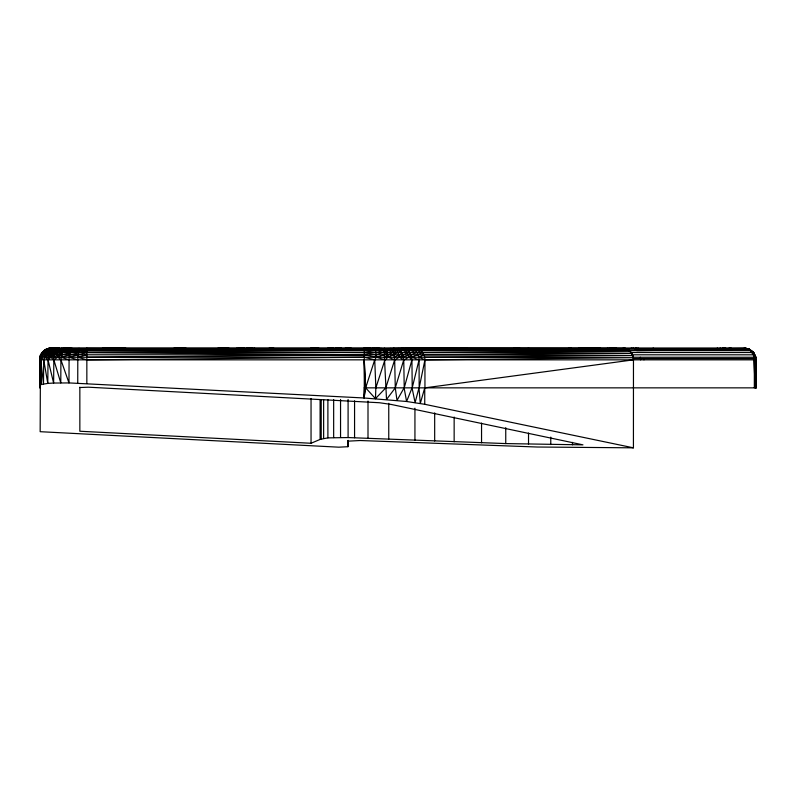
<?xml version="1.0" encoding="UTF-8"?>
<svg xmlns="http://www.w3.org/2000/svg" width="796" height="796" viewBox="0 0 796 796"><rect width="100%" height="100%" fill="white"/><g stroke="black" fill="none" stroke-linecap="round" stroke-linejoin="round"><path stroke-width="1.19" d="M625.348 348.399L414.835 348.17C397.99 348.061 381.105 348.996 364.279 348.459L72.456 348.459L69.958 352.558L69.093 357.245L68.973 382.916L364.1 397.98L406.597 401.492L424.746 404.298L633.427 447.83L633.467 359.842C633.596 354.18 629.328 348.2 623.338 348.17M77.739 383.135L77.799 357.245L79.51 348.459C68.297 349.116 56.148 351.474 48.029 359.842L47.78 383.403L41.093 384.518L40.158 385.314M77.739 359.842L69.093 357.245L86.844 352.558L364.279 354.777L376.399 357.245C384.319 355.434 390.746 350.588 398.637 348.459L402.308 352.558L403.751 359.842L395.284 387.851L386.518 399.473L384.179 352.558L382.259 348.459L374.418 348.17L375.682 350.708L376.399 357.245L374.727 359.842L365.653 387.851L364.1 397.98L364.1 387.851L756.2 387.851L756.19 359.842C755.981 353.693 750.389 348.837 744.479 348.17L749.384 349.225L753.623 352.529L755.752 357.255L755.961 387.851L755.106 357.255L749.305 349.225L744.469 348.17L51.342 348.17C45.133 348.001 39.014 353.344 39.8 359.842L39.8 387.851L40.198 362.27M348.19 440.367L347.942 446.705L338.827 447.183L40.158 431.691L40.457 357.245L424.696 357.245L632.78 355.613L423.95 354.777L41.322 354.777L40.457 357.245L43.491 383.921L43.72 359.842L45.054 357.245L52.337 352.558L65.949 348.459L62.327 352.558L60.914 359.842L68.973 382.916L53.621 383.055L48.029 359.842L48.277 357.245C54.904 351.583 63.859 348.947 72.456 348.459C64.158 346.509 52.795 348.937 53.839 359.842L53.621 383.055L47.78 383.403L43.72 359.842L41.621 357.245L41.322 354.777L45.243 350.2L51.83 348.17C45.84 348.648 41.541 354.071 41.064 359.842L41.093 384.518L40.158 359.842C40.049 353.613 45.611 348.091 51.83 348.17M364.737 387.851L364.279 359.842L365.653 387.851L375.463 398.647L375.851 387.851L374.727 359.842L364.279 357.245L86.844 359.842L77.799 357.245L86.844 354.777M364.618 387.851L364.1 397.98L365.135 387.851L364.279 359.842M51.471 348.17L48.616 348.419L51.471 348.17C46.864 347.981 43.203 351.066 40.924 354.807L39.8 359.842L40.049 387.851M633.069 358.558L754.28 358.558L755.384 359.842L755.314 387.851L753.494 352.529L749.384 349.225L744.529 348.17L749.185 349.225L753.623 352.529L755.902 357.255L632.83 357.245C632.123 352.578 627.576 347.952 623.109 348.28M49.083 348.419C43.8 349.524 39.78 354.439 39.8 359.842L756.19 359.842L755.822 387.851L755.802 380.538M42.705 352.558L42.457 354.777L57.441 348.459L60.247 348.459L55.511 349.325L41.621 357.245M47.541 349.225L46.168 349.225L48.954 348.419C43.76 349.703 39.502 354.708 39.8 359.842L40.497 354.807M414.835 348.17C420.825 348.23 425.054 354.19 424.945 359.842L419.174 387.851L419.054 359.842C419.034 355.165 416.656 350.001 411.96 348.459L407.433 349.325L405.761 348.459L388.15 357.245L384.936 359.842L375.851 387.851M40.357 357.683L43.462 351.703L49.511 348.399M48.277 357.245C49.133 351.951 53.889 347.414 59.471 348.17M65.013 348.17L53.78 350.708L50.576 357.245L53.839 359.842L61.551 354.777L86.844 349.325L364.279 350.708L376.01 352.558L390.746 348.459L393.572 352.558L394.677 359.842L385.801 387.851L375.463 398.647M40.367 356.439L40.924 354.807M570.075 348.28L569.24 348.28L571.379 348.28M79.849 387.184L79.849 431.233L311.047 443.272L320.38 439.302L320.38 399.691M348.19 441.153L360.09 440.526L537.39 447.024L633.427 447.83M754.28 358.558L755.106 357.255M46.765 349.325L45.621 350.708L55.571 348.459L50.178 348.459L52.715 348.17M45.282 350.877L46.815 349.225L50.745 348.379M49.82 349.225L50.626 348.419L48.566 348.956M384.846 357.245L387.851 354.777L400.02 349.325L403.482 348.459L406.487 350.708L409.124 357.245L411.93 359.842L412.219 387.851L419.054 359.842L411.731 357.245L410.199 352.558L407.433 349.325L406.487 350.708L394.557 357.245M45.173 350.548L46.815 349.225M79.849 387.523L88.416 387.194L379.413 402.736L391.135 404.428L582.961 444.855L505.749 443.581L348.091 437.561L327.892 437.88L320.38 439.302M384.249 348.17L386.737 350.708L388.15 357.245L394.677 359.842L407.681 352.558L408.945 350.708L417.084 348.459L627.288 349.086L46.168 349.225M63.401 348.459L60.476 350.708L57.919 357.245L60.914 359.842L60.785 382.886L53.839 359.842M600.582 348.28L578.592 348.25M54.038 357.245L62.327 352.558L86.844 348.459L364.279 349.325L375.682 350.708L385.145 348.459M43.87 350.618L46.536 349.225M403.582 357.245L408.567 354.777L410.199 352.558L419.223 349.325L629.059 350.2L44.556 350.708L43.81 352.558L57.441 348.459M393.473 348.17C397.552 348.847 398.627 353.792 399.164 357.245L403.751 359.842L409.124 357.245L411.144 354.777L421.144 350.708L630.611 351.703L422.746 352.558L42.387 352.529M55.302 348.17C50.218 348.19 45.999 352.399 45.054 357.245L48.029 359.842M49.044 348.956L50.825 348.429M394.776 348.459L376.249 354.777L364.279 352.558L86.844 350.708L61.073 357.245L68.983 359.842M47.979 348.956L50.317 348.429M652.919 348.28L653.436 348.17M717.077 348.28L717.594 348.17M340.101 348.17L339.574 348.28L341.564 348.17M429.273 348.17L428.745 348.28L430.726 348.17M518.206 348.17L517.679 348.28L519.669 348.17M632.87 348.28L633.457 348.17M569.787 348.17L568.643 348.28M246.481 348.28L247.128 348.17M254.033 348.28L254.68 348.17M335.415 348.28L336.061 348.17M424.586 348.28L425.233 348.17M513.519 348.28L514.166 348.17M607.278 348.28L607.925 348.17M52.964 348.459L47.77 349.325L49.233 348.459L746.32 348.419L748.966 349.225L752.956 352.529L753.354 354.807L755.752 357.255L753.494 352.529L749.305 349.225L744.529 348.17L749.305 349.225L627.198 349.225M719.833 348.28L720.539 348.17M635.467 348.28L636.223 348.17M247.646 348.28L248.451 348.17M252.024 348.28L252.839 348.17M336.579 348.28L337.395 348.17M425.751 348.28L426.566 348.17M514.684 348.28L515.5 348.17M609.696 348.28L610.512 348.17M50.148 348.29L51.024 348.17M722.062 348.28L722.927 348.17M633.467 359.842L424.945 387.851L424.945 359.842L418.825 357.245L423.95 354.777L631.865 353.533L422.746 352.558L411.731 357.245L411.93 359.842L404.229 387.851L403.751 359.842M339.733 348.17L338.191 348.28L339.225 348.17M428.905 348.17L427.353 348.28L428.397 348.17M517.838 348.17L516.296 348.28L517.33 348.17M637.497 348.28L638.402 348.17M722.678 348.28L723.574 348.17M248.521 348.28L249.456 348.17M250.511 348.28L251.446 348.17M337.454 348.28L338.39 348.17M426.626 348.28L427.561 348.17M515.559 348.28L516.505 348.17M611.517 348.28L612.462 348.17M723.663 348.28L724.629 348.17M724.042 348.28L725.037 348.17M249.068 348.28L250.083 348.17M250.581 348.17L249.586 348.17M338.001 348.28L339.016 348.17M427.173 348.28L428.188 348.17M516.107 348.28L517.121 348.17M612.651 348.28L613.666 348.17M724.549 348.28L725.584 348.17M249.248 348.28L250.292 348.17M613.039 348.28L614.98 348.28M724.678 348.28L725.723 348.17M613.537 348.22L614.074 348.17M224.213 348.27L228.969 348.24M728.798 348.27L731.245 348.17M310.549 348.26L318.888 348.24M269.078 348.25L273.864 348.24M173.896 348.26L186.095 348.25M345.175 348.24L351.135 348.17M636.72 350.618L748.439 349.225L753.494 352.529M217.905 348.25L226.512 348.17M424.945 359.842L633.298 357.683L424.696 357.245M422.756 348.25L436.367 348.28M86.844 357.245L364.279 354.777M634.74 349.225L746.32 348.419L748.439 349.225M102.425 348.25L125.877 348.27M629.178 350.618L750.429 350.618M630.86 352.519L753.623 352.529M632.094 354.797L753.354 354.807M374.876 348.459L364.279 348.17L364.279 387.851M53.859 348.17L57.262 348.26M376.876 348.17L379.135 348.27M330.061 348.17L331.166 348.28L329.614 348.17M463.531 348.17L464.565 348.28L463.013 348.17M366.538 348.17L367.573 348.28M241.188 348.17L242.223 348.28M55.252 348.17L56.297 348.28M463.74 348.17L464.755 348.28M366.946 348.17L367.951 348.28M366.359 348.17L367.374 348.28M330.33 348.17L331.345 348.28M240.889 348.17L242.412 348.28M55.67 348.17L56.675 348.28M744.23 348.17L746.718 348.877M464.357 348.17L465.292 348.28M368.15 348.17L369.085 348.28M365.842 348.17L366.777 348.28M330.957 348.17L331.892 348.28M242.014 348.17L242.949 348.28M240.034 348.17L240.969 348.28M56.874 348.17L57.809 348.28M631.119 348.17L632.014 348.28M465.361 348.17L466.167 348.28M370.1 348.17L370.906 348.28M365.006 348.17L365.822 348.28M331.952 348.17L332.768 348.28M243.019 348.17L243.835 348.28M238.641 348.17L239.447 348.28M58.824 348.17L59.63 348.28M633.288 348.17L634.054 348.28M401.811 348.17L403.482 348.459M570.414 348.17L571.07 348.28M466.695 348.17L467.342 348.28M372.687 348.17L373.334 348.28M363.901 348.17L364.548 348.28M333.285 348.17L333.932 348.28M244.352 348.17L244.999 348.28M236.79 348.17L237.437 348.28M61.411 348.17L62.058 348.28M636.064 348.17L636.651 348.28M462.645 348.17L463.173 348.28L461.192 348.17M329.245 348.17L329.773 348.28L327.783 348.17M616.074 348.17L616.601 348.28M528.305 348.17L528.823 348.28M744.34 348.17L748.678 349.225L750.18 350.548M744.658 348.429L746.827 348.956M745.036 348.429L746.947 348.956M376.399 357.245L384.936 359.842M749.185 349.225L753.275 352.529L755.474 357.255M39.87 358.558L40.208 359.842M640.362 357.245L640.621 359.842M643.934 358.558L643.964 359.842M394.677 359.842L395.284 387.851L396.995 400.428L404.099 387.851L406.597 401.492L412.059 387.851L415.084 402.617L418.995 387.851L420.288 403.453L424.746 387.851L424.746 404.298M756.031 359.842L756.2 387.851M754.339 359.842L754.339 387.851M572.473 442.367L572.473 444.815M550.772 437.113L550.772 444.576M528.524 433.034L528.524 444.158M505.749 427.651L505.749 443.581M481.55 423.074L481.55 442.815M454.148 417.034L454.148 441.8M434.676 412.875L434.676 441.004M414.935 408.179L414.935 440.188M388.756 403.313L388.756 439.094M368.001 401.015L368.001 438.268M354.568 400.806L354.568 437.75M348.091 399.502L348.091 437.561M347.942 440.576L347.942 446.705M340.549 399.473L340.549 437.492M333.663 399.512L333.663 437.591M327.892 399.622L327.892 437.88M323.634 399.801L323.634 438.337M321.216 399.532L321.216 438.875M320.32 399.731L320.32 439.392M311.047 398.547L311.047 443.272M86.844 348.17L86.844 383.523"/></g></svg>
